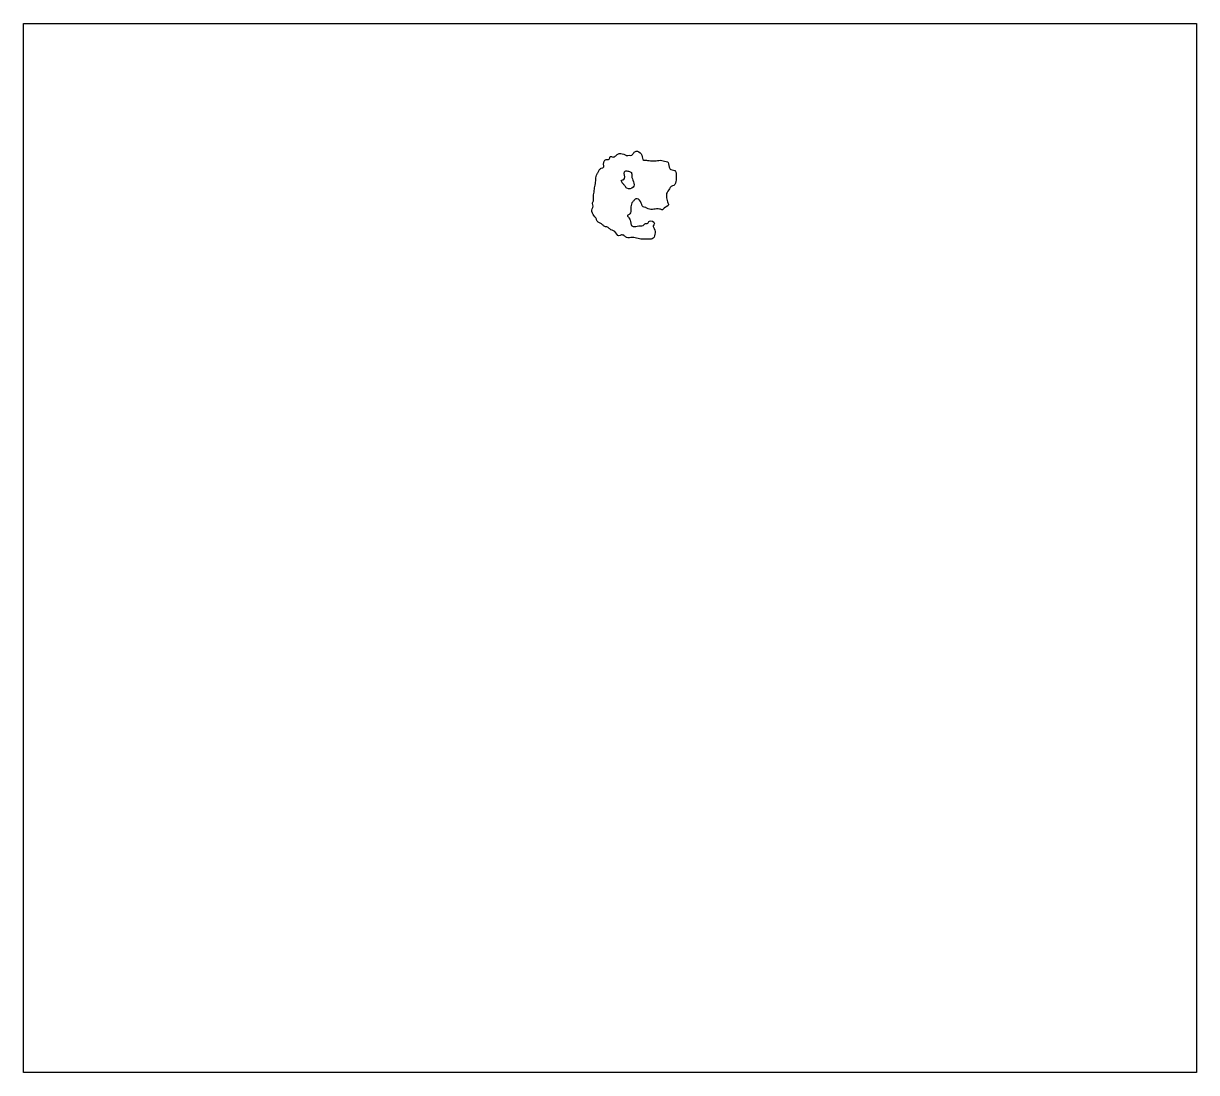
# Model space of a CAD drawing. Header units: millimetres. Extents: x 0 to 1900, y -800 to 900.
import ezdxf

# ---------------------------------------------------------------- set-up
doc = ezdxf.new("R2010")
doc.units = ezdxf.units.MM
doc.layers.get('0').update_dxf_attribs({"linetype": 'CONTINUOUS'})

msp = doc.modelspace()

# ---------------------------------------------------------------- linework, layer by layer
msp.add_lwpolyline([(1900, -800), (0, -800), (0, 900), (1900, 900)], close=True)
for points, knots in [([(990.9, 552.8), (993.9, 552.3), (999.8, 549.8), (1009, 551.2), (1019.7, 548.9), (1023.3, 558.4), (1023.4, 566), (1018.6, 572.1), (1025.1, 576.9), (1013.4, 583), (1012, 575.1), (1005.8, 576.4), (1004.1, 571.4), (997.1, 572.4), (991.4, 570.6), (984.8, 571.1), (983.5, 576.6), (982.7, 581.5), (981.3, 584.6), (976.5, 589.4), (984.8, 591.3), (983.3, 600.9), (984.2, 608.3), (988.6, 612.7), (992.7, 618), (1001.3, 612.3), (1001.3, 602.4), (1008, 602.1), (1012.9, 598.3), (1021.1, 598.4), (1028.5, 600.5), (1035.4, 597.1), (1037.5, 602.5), (1047.2, 604.5), (1042.7, 610.7), (1041.8, 616.7), (1040.4, 624.6), (1045.9, 630.7), (1048.7, 636.4), (1055.5, 637.2), (1057.7, 646.6), (1057.3, 653.7), (1056.9, 660.5), (1053, 663), (1047.9, 662.4), (1044.6, 668.9), (1045.5, 676.5), (1038, 676.4), (1032.3, 679.1), (1024.9, 677), (1017.2, 677.3), (1010.8, 678.2), (1006.9, 678.6), (1002.1, 678.5), (1002.8, 686.2), (998.7, 691.2), (991.9, 694), (988.5, 690.5), (985.4, 685.7), (981.1, 686.7), (976.3, 685.3), (971.1, 689.4), (963.5, 689.7), (959.4, 685.5), (955.4, 682.4), (949.3, 686.2), (949.8, 678.6), (942.8, 680.7), (940.4, 676.7), (939.1, 672.2), (941, 666.6), (935.5, 665.9), (932.1, 662.5), (930.9, 658), (926.6, 653.2), (927.5, 644.9), (925.2, 636), (924.5, 626.7), (922.7, 619.2), (923.9, 612.7), (920.6, 608.5), (924.2, 603.4), (918.9, 598.9), (922.2, 589.7), (927.7, 584.9), (929.5, 578.3), (934, 576.2), (938.1, 574.3), (940.9, 569.8), (946.5, 571.1), (950.1, 564.9), (959, 564.9), (962.4, 553.6), (968.6, 558.2), (973.5, 556.4), (976.6, 552.4), (983.2, 553), (987.9, 553.4), (990.9, 552.8)], [0, 0, 0, 0, 0.938536, 1.877073, 2.815609, 3.754145, 4.692681, 5.16195, 5.631218, 6.569754, 7.039022, 7.50829, 7.977558, 8.446827, 9.385363, 9.854631, 10.323899, 10.793167, 11.262436, 11.731704, 12.200972, 13.139508, 14.078044, 14.547313, 15.016581, 15.955117, 16.893653, 17.362921, 17.83219, 18.770726, 19.709262, 20.17853, 20.647798, 21.586335, 22.055603, 22.524871, 23.463407, 24.401944, 24.871212, 25.34048, 26.279016, 27.217553, 27.686821, 28.156089, 28.625357, 29.094625, 30.033161, 30.50243, 30.971698, 31.910234, 32.84877, 33.318038, 33.787307, 34.256575, 34.725843, 35.664379, 36.133647, 36.602915, 37.072184, 37.541452, 38.01072, 38.479988, 39.418524, 39.887792, 40.357061, 40.826329, 41.295597, 41.764865, 42.234133, 42.703401, 43.17267, 43.641938, 44.111206, 44.580474, 45.049742, 45.988278, 46.926815, 47.865351, 48.803887, 49.273155, 49.742424, 50.211692, 50.68096, 51.619496, 52.558032, 53.027301, 53.496569, 53.965837, 54.435105, 54.904373, 55.373641, 56.312178, 57.250714, 57.719982, 58.18925, 58.658518, 59.127787, 60.066323, 60.066323, 60.066323, 60.066323]), ([(977.4, 633), (980.3, 631.1), (990.4, 633.3), (988.2, 643.9), (984.8, 650.8), (985.5, 659.2), (980.5, 660.6), (973.5, 661.8), (972.6, 655.9), (975.9, 646.3), (966.4, 646.6), (971, 639.9), (974.3, 637.4), (976, 634), (977.4, 633)], [0, 0, 0, 0, 1.025035, 2.050071, 3.075106, 3.587624, 4.100142, 4.612659, 5.125177, 6.150213, 6.66273, 7.175248, 7.687766, 8.200283, 8.200283, 8.200283, 8.200283])]:
    msp.add_open_spline(points, degree=3, knots=knots)

doc.saveas('drawing.dxf')
